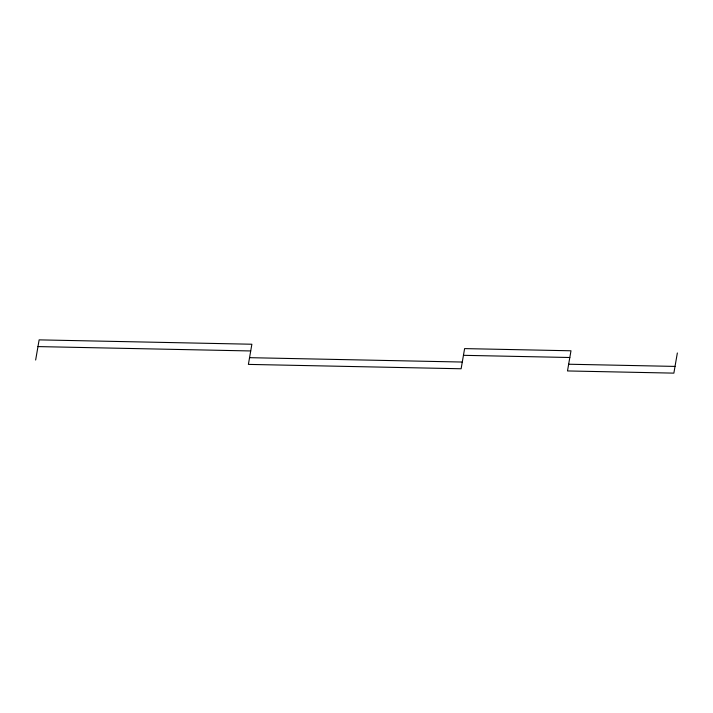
<?xml version="1.0" encoding="UTF-8"?>
<svg xmlns="http://www.w3.org/2000/svg" width="713" height="713" viewBox="0 0 713 713"><rect width="100%" height="100%" fill="white"/><g stroke="black" fill="none" stroke-linecap="round" stroke-linejoin="round"><path stroke-width="1.07" d="M35.65 360.029L39.135 339.869L251.876 344.236L248.391 364.396L461.124 368.764L464.609 348.604L570.979 350.787L567.495 370.947L673.865 373.131L677.35 352.971M37.976 346.589L250.709 350.956M463.45 355.324L569.821 357.507M249.55 357.676L462.291 362.044M568.653 364.227L675.024 366.411"/></g></svg>
